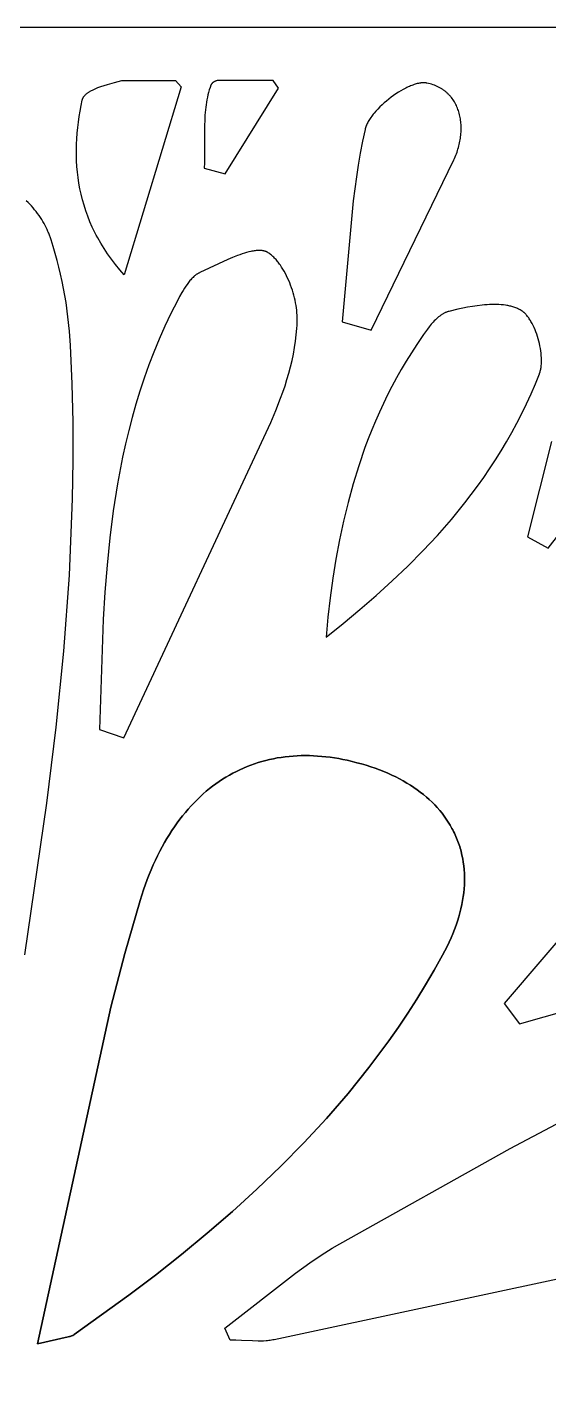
# Model space of a CAD drawing. Header units: millimetres. Extents: x 676 to 2676, y 767 to 1767.
# Drawn here: x 1607 to 1804, y 1253 to 1767 of the extents above; entities that cross this region are included whole.
import ezdxf

# ---------------------------------------------------------------- set-up
doc = ezdxf.new("R2010")
doc.units = ezdxf.units.MM
doc.layers.add('Layer 1', color=7, linetype='Continuous')

msp = doc.modelspace()

# ---------------------------------------------------------------- linework, layer by layer
at = {"layer": 'Layer 1'}
for points in [[(675.98, 767.35), (2675.98, 767.35), (2675.98, 1767.35), (675.98, 1767.35)], [(1663.11, 1747.35), (1665.23, 1744.98), (1643.85, 1674.18), (1642.13, 1676.12), (1640.52, 1678.08), (1639, 1680.06), (1637.57, 1682.04), (1636.24, 1684.04), (1635, 1686.05), (1633.85, 1688.07), (1633.31, 1689.08), (1632.78, 1690.09), (1632.28, 1691.11), (1631.8, 1692.13), (1630.9, 1694.18), (1630.08, 1696.23), (1629.34, 1698.29), (1628.68, 1700.36), (1628.09, 1702.43), (1627.57, 1704.51), (1627.13, 1706.59), (1626.75, 1708.68), (1626.44, 1710.77), (1626.2, 1712.86), (1626.02, 1714.95), (1625.89, 1717.05), (1625.83, 1719.14), (1625.83, 1721.24), (1625.88, 1723.33), (1625.98, 1725.43), (1626.13, 1727.52), (1626.33, 1729.61), (1626.58, 1731.69), (1626.88, 1733.77), (1627.21, 1735.85), (1627.59, 1737.92), (1628.01, 1739.99), (1628.03, 1740.06), (1628.05, 1740.14), (1628.07, 1740.22), (1628.09, 1740.3), (1628.12, 1740.37), (1628.15, 1740.45), (1628.18, 1740.52), (1628.21, 1740.6), (1628.24, 1740.67), (1628.28, 1740.75), (1628.32, 1740.82), (1628.36, 1740.9), (1628.4, 1740.97), (1628.45, 1741.04), (1628.49, 1741.11), (1628.54, 1741.19), (1628.59, 1741.26), (1628.64, 1741.33), (1628.7, 1741.4), (1628.75, 1741.47), (1628.81, 1741.54), (1628.87, 1741.61), (1629, 1741.75), (1629.13, 1741.88), (1629.27, 1742.02), (1629.41, 1742.15), (1629.57, 1742.28), (1629.73, 1742.41), (1629.89, 1742.54), (1630.07, 1742.67), (1630.25, 1742.8), (1630.43, 1742.92), (1630.63, 1743.04), (1630.82, 1743.17), (1631.03, 1743.29), (1631.46, 1743.52), (1631.91, 1743.76), (1632.38, 1743.99), (1632.87, 1744.21), (1633.38, 1744.43), (1633.91, 1744.65), (1635.03, 1745.07), (1636.22, 1745.47), (1637.46, 1745.87), (1640.09, 1746.62), (1642.86, 1747.35)], [(1678.77, 1747.35), (1678.55, 1747.27), (1678.33, 1747.18), (1678.13, 1747.09), (1677.93, 1747), (1677.84, 1746.95), (1677.75, 1746.9), (1677.66, 1746.85), (1677.58, 1746.8), (1677.49, 1746.75), (1677.41, 1746.7), (1677.33, 1746.64), (1677.26, 1746.59), (1677.18, 1746.53), (1677.11, 1746.48), (1677.05, 1746.42), (1676.98, 1746.36), (1676.92, 1746.3), (1676.86, 1746.24), (1676.8, 1746.18), (1676.78, 1746.15), (1676.75, 1746.11), (1676.72, 1746.08), (1676.7, 1746.05), (1676.68, 1746.02), (1676.65, 1745.98), (1676.63, 1745.95), (1676.61, 1745.92), (1676.59, 1745.88), (1676.57, 1745.85), (1676.55, 1745.82), (1676.53, 1745.78), (1676.51, 1745.75), (1676.49, 1745.71), (1676.48, 1745.68), (1676.46, 1745.64), (1676.44, 1745.6), (1676.43, 1745.57), (1676.11, 1744.68), (1675.82, 1743.79), (1675.56, 1742.88), (1675.32, 1741.97), (1675.11, 1741.04), (1674.92, 1740.11), (1674.76, 1739.17), (1674.61, 1738.22), (1674.48, 1737.26), (1674.37, 1736.3), (1674.21, 1734.35), (1674.1, 1732.38), (1674.03, 1730.4), (1674, 1716.34), (1673.93, 1714.35), (1681.87, 1712.18), (1701.83, 1744.46), (1699.92, 1747.35)], [(1736.74, 1653.39), (1767.94, 1717.44), (1768.19, 1718.02), (1768.43, 1718.6), (1768.66, 1719.18), (1768.88, 1719.76), (1769.09, 1720.35), (1769.28, 1720.93), (1769.46, 1721.52), (1769.63, 1722.1), (1769.79, 1722.69), (1769.93, 1723.27), (1770.06, 1723.86), (1770.18, 1724.44), (1770.28, 1725.02), (1770.37, 1725.6), (1770.45, 1726.18), (1770.52, 1726.76), (1770.57, 1727.34), (1770.61, 1727.91), (1770.64, 1728.48), (1770.65, 1729.04), (1770.66, 1729.61), (1770.64, 1730.17), (1770.62, 1730.72), (1770.58, 1731.27), (1770.53, 1731.82), (1770.46, 1732.36), (1770.39, 1732.9), (1770.29, 1733.43), (1770.19, 1733.95), (1770.07, 1734.47), (1769.94, 1734.98), (1769.79, 1735.49), (1769.64, 1735.99), (1769.46, 1736.48), (1769.28, 1736.96), (1769.08, 1737.44), (1768.87, 1737.9), (1768.64, 1738.36), (1768.4, 1738.81), (1768.14, 1739.25), (1767.87, 1739.69), (1767.59, 1740.11), (1767.3, 1740.52), (1766.98, 1740.92), (1766.66, 1741.31), (1766.49, 1741.51), (1766.32, 1741.69), (1766.15, 1741.88), (1765.97, 1742.06), (1765.79, 1742.24), (1765.6, 1742.42), (1765.41, 1742.6), (1765.22, 1742.77), (1765.03, 1742.94), (1764.83, 1743.1), (1764.62, 1743.27), (1764.42, 1743.43), (1764.21, 1743.58), (1763.99, 1743.74), (1763.78, 1743.89), (1763.56, 1744.03), (1763.33, 1744.18), (1763.1, 1744.32), (1762.87, 1744.45), (1762.64, 1744.59), (1762.4, 1744.72), (1762.15, 1744.84), (1761.66, 1745.08), (1761.15, 1745.31), (1760.62, 1745.53), (1760.08, 1745.72), (1759.53, 1745.91), (1758.96, 1746.08), (1758.38, 1746.23), (1757.78, 1746.36), (1757.62, 1746.39), (1757.46, 1746.42), (1757.3, 1746.44), (1757.13, 1746.46), (1756.97, 1746.47), (1756.8, 1746.48), (1756.62, 1746.48), (1756.45, 1746.48), (1756.27, 1746.48), (1756.09, 1746.47), (1755.9, 1746.45), (1755.72, 1746.44), (1755.53, 1746.42), (1755.34, 1746.39), (1755.15, 1746.36), (1754.95, 1746.33), (1754.55, 1746.25), (1754.15, 1746.16), (1753.74, 1746.05), (1753.32, 1745.92), (1752.9, 1745.79), (1752.47, 1745.64), (1752.03, 1745.47), (1751.59, 1745.3), (1751.15, 1745.11), (1750.7, 1744.91), (1750.25, 1744.69), (1749.79, 1744.47), (1748.88, 1743.99), (1747.95, 1743.46), (1747.03, 1742.9), (1746.11, 1742.31), (1745.2, 1741.68), (1744.29, 1741.02), (1743.4, 1740.33), (1742.53, 1739.62), (1741.68, 1738.89), (1740.86, 1738.15), (1740.07, 1737.39), (1739.31, 1736.61), (1738.59, 1735.83), (1737.91, 1735.04), (1737.58, 1734.65), (1737.27, 1734.25), (1736.98, 1733.86), (1736.69, 1733.46), (1736.42, 1733.07), (1736.16, 1732.67), (1735.92, 1732.28), (1735.69, 1731.89), (1735.48, 1731.5), (1735.28, 1731.12), (1735.1, 1730.74), (1734.94, 1730.36), (1734.86, 1730.17), (1734.79, 1729.98), (1734.72, 1729.8), (1734.66, 1729.61), (1734.61, 1729.43), (1734.55, 1729.25), (1734.51, 1729.07), (1734.46, 1728.89), (1733.51, 1724.45), (1732.66, 1719.99), (1731.9, 1715.52), (1731.22, 1711.02), (1730.05, 1701.99), (1725.81, 1656.45)], [(1643.69, 1499.93), (1698.98, 1618.61), (1700.91, 1623.11), (1702.7, 1627.71), (1703.54, 1630.05), (1704.34, 1632.4), (1705.08, 1634.77), (1705.77, 1637.16), (1706.41, 1639.55), (1706.99, 1641.95), (1707.5, 1644.36), (1707.94, 1646.77), (1708.31, 1649.18), (1708.6, 1651.59), (1708.82, 1653.99), (1708.89, 1655.19), (1708.95, 1656.38), (1708.96, 1657.23), (1708.95, 1658.11), (1708.91, 1659), (1708.84, 1659.9), (1708.75, 1660.82), (1708.63, 1661.75), (1708.48, 1662.69), (1708.31, 1663.64), (1708.12, 1664.59), (1707.9, 1665.54), (1707.66, 1666.49), (1707.39, 1667.44), (1707.1, 1668.39), (1706.79, 1669.33), (1706.46, 1670.26), (1706.11, 1671.18), (1705.73, 1672.08), (1705.34, 1672.97), (1704.93, 1673.84), (1704.49, 1674.69), (1704.04, 1675.52), (1703.57, 1676.33), (1703.08, 1677.11), (1702.58, 1677.85), (1702.32, 1678.22), (1702.06, 1678.57), (1701.79, 1678.92), (1701.52, 1679.25), (1701.24, 1679.58), (1700.97, 1679.9), (1700.68, 1680.21), (1700.4, 1680.51), (1700.11, 1680.8), (1699.81, 1681.08), (1699.52, 1681.35), (1699.22, 1681.61), (1698.91, 1681.85), (1698.6, 1682.09), (1698.29, 1682.31), (1697.98, 1682.52), (1697.86, 1682.6), (1697.74, 1682.67), (1697.62, 1682.73), (1697.49, 1682.8), (1697.36, 1682.86), (1697.23, 1682.91), (1697.1, 1682.96), (1696.96, 1683.01), (1696.83, 1683.06), (1696.69, 1683.1), (1696.54, 1683.14), (1696.4, 1683.18), (1696.25, 1683.21), (1696.1, 1683.24), (1695.95, 1683.26), (1695.79, 1683.29), (1695.64, 1683.3), (1695.48, 1683.32), (1695.32, 1683.34), (1695.15, 1683.35), (1694.99, 1683.35), (1694.82, 1683.36), (1694.48, 1683.36), (1694.14, 1683.35), (1693.78, 1683.33), (1693.42, 1683.29), (1693.05, 1683.25), (1692.67, 1683.2), (1692.29, 1683.14), (1691.9, 1683.07), (1691.51, 1682.99), (1690.71, 1682.8), (1689.88, 1682.58), (1689.04, 1682.33), (1688.18, 1682.05), (1687.3, 1681.75), (1686.42, 1681.42), (1684.62, 1680.71), (1682.8, 1679.93), (1672.28, 1675.04), (1672.11, 1674.95), (1671.94, 1674.87), (1671.77, 1674.78), (1671.61, 1674.68), (1671.44, 1674.58), (1671.28, 1674.48), (1671.11, 1674.37), (1670.95, 1674.26), (1670.79, 1674.15), (1670.63, 1674.03), (1670.47, 1673.9), (1670.32, 1673.78), (1670.16, 1673.65), (1670.01, 1673.51), (1669.71, 1673.23), (1669.41, 1672.94), (1669.12, 1672.64), (1668.83, 1672.32), (1668.55, 1672), (1668.27, 1671.66), (1668, 1671.32), (1667.73, 1670.97), (1667.47, 1670.6), (1666.96, 1669.86), (1666.46, 1669.1), (1665.99, 1668.33), (1665.53, 1667.54), (1664.66, 1665.97), (1663.85, 1664.43), (1661.42, 1659.64), (1659.14, 1654.82), (1657, 1649.99), (1654.99, 1645.12), (1653.11, 1640.24), (1651.36, 1635.33), (1649.72, 1630.41), (1648.21, 1625.47), (1646.8, 1620.5), (1645.5, 1615.52), (1644.3, 1610.53), (1643.2, 1605.51), (1641.27, 1595.44), (1639.68, 1585.31), (1638.38, 1575.13), (1637.34, 1564.91), (1636.53, 1554.66), (1635.9, 1544.37), (1634.5, 1503.03)], [(1719.78, 1537.83), (1726.23, 1542.95), (1732.54, 1548.17), (1738.71, 1553.5), (1744.72, 1558.95), (1750.57, 1564.52), (1756.23, 1570.24), (1761.7, 1576.1), (1766.96, 1582.11), (1769.51, 1585.18), (1772, 1588.29), (1774.43, 1591.45), (1776.81, 1594.65), (1779.13, 1597.89), (1781.38, 1601.19), (1783.57, 1604.53), (1785.69, 1607.92), (1787.75, 1611.36), (1789.73, 1614.85), (1791.65, 1618.4), (1793.49, 1622), (1795.27, 1625.66), (1796.96, 1629.37), (1798.58, 1633.14), (1800.13, 1636.97), (1800.18, 1637.12), (1800.24, 1637.28), (1800.29, 1637.44), (1800.34, 1637.6), (1800.44, 1637.93), (1800.52, 1638.27), (1800.6, 1638.62), (1800.67, 1638.98), (1800.73, 1639.35), (1800.78, 1639.72), (1800.82, 1640.1), (1800.85, 1640.5), (1800.87, 1640.89), (1800.89, 1641.3), (1800.9, 1641.71), (1800.9, 1642.12), (1800.89, 1642.54), (1800.87, 1642.97), (1800.82, 1643.83), (1800.73, 1644.71), (1800.62, 1645.6), (1800.48, 1646.5), (1800.31, 1647.4), (1800.11, 1648.3), (1799.89, 1649.2), (1799.65, 1650.09), (1799.38, 1650.97), (1799.09, 1651.84), (1798.78, 1652.7), (1798.45, 1653.53), (1798.1, 1654.34), (1797.73, 1655.13), (1797.34, 1655.88), (1797.14, 1656.25), (1796.94, 1656.6), (1796.73, 1656.95), (1796.52, 1657.29), (1796.31, 1657.62), (1796.09, 1657.93), (1795.87, 1658.24), (1795.64, 1658.54), (1795.41, 1658.82), (1795.18, 1659.09), (1794.95, 1659.35), (1794.71, 1659.6), (1794.47, 1659.83), (1794.35, 1659.94), (1794.23, 1660.05), (1794.1, 1660.15), (1793.98, 1660.25), (1793.86, 1660.35), (1793.73, 1660.44), (1793.61, 1660.53), (1793.48, 1660.62), (1793.36, 1660.7), (1793.23, 1660.78), (1792.91, 1660.96), (1792.59, 1661.14), (1792.25, 1661.31), (1791.91, 1661.46), (1791.57, 1661.61), (1791.21, 1661.75), (1790.86, 1661.89), (1790.49, 1662.01), (1790.12, 1662.13), (1789.74, 1662.24), (1789.36, 1662.34), (1788.98, 1662.43), (1788.58, 1662.52), (1788.19, 1662.6), (1787.79, 1662.67), (1787.38, 1662.74), (1786.56, 1662.85), (1785.72, 1662.93), (1784.86, 1662.99), (1783.99, 1663.02), (1783.11, 1663.04), (1782.22, 1663.03), (1781.32, 1662.99), (1780.41, 1662.94), (1779.5, 1662.88), (1778.58, 1662.79), (1776.74, 1662.57), (1774.89, 1662.3), (1773.05, 1661.98), (1771.23, 1661.62), (1769.45, 1661.24), (1766.02, 1660.42), (1765.79, 1660.36), (1765.57, 1660.29), (1765.35, 1660.21), (1765.13, 1660.13), (1764.91, 1660.04), (1764.69, 1659.95), (1764.47, 1659.84), (1764.26, 1659.73), (1764.04, 1659.62), (1763.83, 1659.5), (1763.62, 1659.37), (1763.4, 1659.23), (1763.19, 1659.1), (1762.98, 1658.95), (1762.77, 1658.8), (1762.57, 1658.64), (1762.36, 1658.48), (1762.16, 1658.32), (1761.75, 1657.97), (1761.35, 1657.6), (1760.95, 1657.22), (1760.55, 1656.82), (1760.17, 1656.41), (1759.78, 1655.99), (1759.4, 1655.55), (1758.66, 1654.65), (1757.93, 1653.71), (1757.22, 1652.75), (1756.53, 1651.78), (1753.96, 1647.96), (1751.94, 1644.86), (1750, 1641.73), (1748.13, 1638.57), (1746.33, 1635.4), (1744.61, 1632.19), (1742.95, 1628.96), (1741.37, 1625.71), (1739.85, 1622.44), (1738.4, 1619.14), (1737.01, 1615.82), (1735.69, 1612.48), (1734.43, 1609.12), (1732.08, 1602.32), (1729.97, 1595.45), (1728.06, 1588.5), (1726.37, 1581.46), (1724.86, 1574.36), (1723.53, 1567.18), (1722.37, 1559.94), (1721.37, 1552.63), (1720.51, 1545.26)], [(1611.15, 1271.76), (1638.81, 1398.51), (1644.04, 1418.68), (1649.78, 1438.63), (1651.08, 1442.66), (1652.48, 1446.53), (1653.21, 1448.4), (1653.96, 1450.24), (1654.74, 1452.03), (1655.55, 1453.79), (1656.37, 1455.51), (1657.22, 1457.19), (1658.08, 1458.82), (1658.97, 1460.42), (1659.88, 1461.98), (1660.81, 1463.51), (1661.77, 1464.99), (1662.74, 1466.43), (1663.73, 1467.84), (1664.74, 1469.2), (1665.78, 1470.53), (1666.83, 1471.82), (1667.9, 1473.07), (1668.98, 1474.28), (1670.09, 1475.45), (1671.22, 1476.59), (1672.36, 1477.69), (1673.52, 1478.75), (1674.7, 1479.77), (1675.89, 1480.75), (1677.1, 1481.69), (1678.33, 1482.6), (1679.57, 1483.47), (1680.83, 1484.3), (1682.11, 1485.09), (1683.4, 1485.85), (1684.7, 1486.57), (1686.02, 1487.25), (1687.35, 1487.89), (1688.7, 1488.5), (1690.06, 1489.07), (1691.44, 1489.6), (1692.83, 1490.1), (1694.23, 1490.56), (1695.64, 1490.98), (1697.07, 1491.36), (1698.51, 1491.71), (1699.96, 1492.02), (1701.42, 1492.29), (1702.9, 1492.53), (1704.38, 1492.73), (1705.87, 1492.9), (1707.38, 1493.02), (1708.89, 1493.11), (1710.42, 1493.17), (1711.95, 1493.19), (1713.5, 1493.17), (1715.05, 1493.12), (1716.61, 1493.03), (1718.18, 1492.91), (1719.76, 1492.75), (1721.35, 1492.55), (1722.94, 1492.32), (1724.54, 1492.05), (1726.15, 1491.75), (1727.76, 1491.41), (1729.61, 1490.98), (1731.42, 1490.53), (1733.19, 1490.04), (1734.92, 1489.53), (1736.62, 1488.99), (1738.28, 1488.41), (1739.91, 1487.81), (1741.5, 1487.19), (1743.05, 1486.53), (1744.56, 1485.85), (1746.04, 1485.14), (1747.47, 1484.4), (1748.87, 1483.64), (1750.23, 1482.85), (1751.55, 1482.03), (1752.83, 1481.19), (1754.08, 1480.33), (1755.28, 1479.44), (1756.44, 1478.52), (1757.56, 1477.59), (1758.65, 1476.63), (1759.69, 1475.64), (1760.69, 1474.64), (1761.65, 1473.61), (1762.57, 1472.55), (1763.44, 1471.48), (1764.28, 1470.39), (1765.07, 1469.27), (1765.82, 1468.14), (1766.53, 1466.98), (1767.2, 1465.8), (1767.51, 1465.21), (1767.82, 1464.61), (1768.12, 1464), (1768.4, 1463.39), (1768.67, 1462.77), (1768.94, 1462.16), (1769.19, 1461.53), (1769.43, 1460.9), (1769.66, 1460.27), (1769.88, 1459.63), (1770.09, 1458.99), (1770.28, 1458.34), (1770.47, 1457.69), (1770.64, 1457.03), (1770.96, 1455.71), (1771.23, 1454.37), (1771.45, 1453.01), (1771.64, 1451.64), (1771.77, 1450.25), (1771.86, 1448.84), (1771.9, 1447.42), (1771.9, 1445.98), (1771.85, 1444.53), (1771.75, 1443.07), (1771.61, 1441.59), (1771.42, 1440.1), (1771.18, 1438.6), (1770.9, 1437.08), (1770.56, 1435.55), (1770.18, 1434.01), (1769.75, 1432.46), (1769.27, 1430.89), (1768.75, 1429.32), (1768.17, 1427.73), (1767.54, 1426.13), (1766.87, 1424.53), (1766.14, 1422.91), (1765.37, 1421.28), (1764.54, 1419.65), (1763.67, 1418.01), (1760.53, 1412.42), (1757.29, 1406.92), (1753.96, 1401.51), (1750.53, 1396.19), (1747.01, 1390.96), (1743.39, 1385.81), (1739.69, 1380.75), (1735.9, 1375.77), (1732.03, 1370.87), (1728.07, 1366.04), (1719.93, 1356.61), (1711.48, 1347.47), (1702.75, 1338.59), (1693.77, 1329.96), (1684.53, 1321.57), (1675.07, 1313.4), (1665.41, 1305.43), (1655.55, 1297.64), (1645.52, 1290.03), (1625.03, 1275.24), (1624.96, 1275.19), (1624.89, 1275.15), (1624.83, 1275.1), (1624.75, 1275.06), (1624.68, 1275.02), (1624.61, 1274.98), (1624.53, 1274.94), (1624.45, 1274.91), (1624.37, 1274.87), (1624.28, 1274.83), (1624.11, 1274.76), (1623.92, 1274.7), (1623.71, 1274.63), (1623.49, 1274.56), (1623.26, 1274.5), (1622.73, 1274.36)], [(1611.15, 1271.76), (1622.73, 1274.36), (1623.26, 1274.5), (1623.49, 1274.56), (1623.71, 1274.63), (1623.92, 1274.7), (1624.11, 1274.76), (1624.28, 1274.83), (1624.37, 1274.87), (1624.45, 1274.91), (1624.53, 1274.94), (1624.61, 1274.98), (1624.68, 1275.02), (1624.75, 1275.06), (1624.83, 1275.1), (1624.89, 1275.15), (1624.96, 1275.19), (1625.03, 1275.24), (1645.52, 1290.03), (1655.55, 1297.64), (1665.41, 1305.43), (1675.07, 1313.4), (1684.53, 1321.57), (1693.77, 1329.96), (1702.75, 1338.59), (1711.48, 1347.47), (1719.93, 1356.61), (1728.07, 1366.04), (1732.03, 1370.87), (1735.9, 1375.77), (1739.69, 1380.75), (1743.39, 1385.81), (1747.01, 1390.96), (1750.53, 1396.19), (1753.96, 1401.51), (1757.29, 1406.92), (1760.53, 1412.42), (1763.67, 1418.01), (1764.54, 1419.65), (1765.37, 1421.28), (1766.14, 1422.91), (1766.87, 1424.53), (1767.54, 1426.13), (1768.17, 1427.73), (1768.75, 1429.32), (1769.27, 1430.89), (1769.75, 1432.46), (1770.18, 1434.01), (1770.56, 1435.55), (1770.9, 1437.08), (1771.18, 1438.6), (1771.42, 1440.1), (1771.61, 1441.59), (1771.75, 1443.07), (1771.85, 1444.53), (1771.9, 1445.98), (1771.9, 1447.42), (1771.86, 1448.84), (1771.77, 1450.25), (1771.64, 1451.64), (1771.45, 1453.01), (1771.23, 1454.37), (1770.96, 1455.71), (1770.64, 1457.03), (1770.47, 1457.69), (1770.28, 1458.34), (1770.09, 1458.99), (1769.88, 1459.63), (1769.66, 1460.27), (1769.43, 1460.9), (1769.19, 1461.53), (1768.94, 1462.16), (1768.67, 1462.77), (1768.4, 1463.39), (1768.12, 1464), (1767.82, 1464.61), (1767.51, 1465.21), (1767.2, 1465.8), (1766.53, 1466.98), (1765.82, 1468.14), (1765.07, 1469.27), (1764.28, 1470.39), (1763.44, 1471.48), (1762.57, 1472.55), (1761.65, 1473.61), (1760.69, 1474.64), (1759.69, 1475.64), (1758.65, 1476.63), (1757.56, 1477.59), (1756.44, 1478.52), (1755.28, 1479.44), (1754.08, 1480.33), (1752.83, 1481.19), (1751.55, 1482.03), (1750.23, 1482.85), (1748.87, 1483.64), (1747.47, 1484.4), (1746.04, 1485.14), (1744.56, 1485.85), (1743.05, 1486.53), (1741.5, 1487.19), (1739.91, 1487.81), (1738.28, 1488.41), (1736.62, 1488.99), (1734.92, 1489.53), (1733.19, 1490.04), (1731.42, 1490.53), (1729.61, 1490.98), (1727.76, 1491.41), (1726.15, 1491.75), (1724.54, 1492.05), (1722.94, 1492.32), (1721.35, 1492.55), (1719.76, 1492.75), (1718.18, 1492.91), (1716.61, 1493.03), (1715.05, 1493.12), (1713.5, 1493.17), (1711.95, 1493.19), (1710.42, 1493.17), (1708.89, 1493.11), (1707.38, 1493.02), (1705.87, 1492.9), (1704.38, 1492.73), (1702.9, 1492.53), (1701.42, 1492.29), (1699.96, 1492.02), (1698.51, 1491.71), (1697.07, 1491.36), (1695.64, 1490.98), (1694.23, 1490.56), (1692.83, 1490.1), (1691.44, 1489.6), (1690.06, 1489.07), (1688.7, 1488.5), (1687.35, 1487.89), (1686.02, 1487.25), (1684.7, 1486.57), (1683.4, 1485.85), (1682.11, 1485.09), (1680.83, 1484.3), (1679.57, 1483.47), (1678.33, 1482.6), (1677.1, 1481.69), (1675.89, 1480.75), (1674.7, 1479.77), (1673.52, 1478.75), (1672.36, 1477.69), (1671.22, 1476.59), (1670.09, 1475.45), (1668.98, 1474.28), (1667.9, 1473.07), (1666.83, 1471.82), (1665.78, 1470.53), (1664.74, 1469.2), (1663.73, 1467.84), (1662.74, 1466.43), (1661.77, 1464.99), (1660.81, 1463.51), (1659.88, 1461.98), (1658.97, 1460.42), (1658.08, 1458.82), (1657.22, 1457.19), (1656.37, 1455.51), (1655.55, 1453.79), (1654.74, 1452.03), (1653.96, 1450.24), (1653.21, 1448.4), (1652.48, 1446.53), (1651.08, 1442.66), (1649.78, 1438.63), (1644.04, 1418.68), (1638.81, 1398.51)]]:
    msp.add_lwpolyline(points, close=True, dxfattribs=at)
for points in [[(1606.34, 1418.24), (1614.64, 1475.29), (1618.15, 1503.86), (1621.04, 1532.48), (1623.17, 1561.15), (1624.4, 1589.89), (1624.63, 1604.29), (1624.59, 1618.7), (1624.25, 1633.14), (1623.59, 1647.6), (1623.2, 1652.96), (1622.64, 1658.34), (1621.91, 1663.71), (1620.99, 1669.06), (1620.46, 1671.73), (1619.88, 1674.37), (1619.25, 1677.01), (1618.58, 1679.62), (1617.85, 1682.22), (1617.08, 1684.79), (1616.25, 1687.33), (1615.37, 1689.85), (1615.24, 1690.2), (1615.1, 1690.55), (1614.95, 1690.91), (1614.8, 1691.27), (1614.45, 1692), (1614.07, 1692.74), (1613.66, 1693.48), (1613.22, 1694.23), (1612.76, 1694.99), (1612.26, 1695.74), (1611.74, 1696.49), (1611.2, 1697.24), (1610.64, 1697.97), (1610.06, 1698.7), (1609.47, 1699.42), (1608.86, 1700.11), (1608.23, 1700.8), (1607.6, 1701.46), (1606.96, 1702.09)], [(1804.66, 1611.49), (1795.64, 1575.49), (1803.39, 1571.23), (1844.6, 1624.02)], [(1845.78, 1468.74), (1786.88, 1399.83), (1792.66, 1392.17), (1839.05, 1405.33)], [(1822.73, 1299.48), (1700.31, 1273.31), (1699.81, 1273.21), (1699.31, 1273.13), (1698.81, 1273.05), (1698.3, 1272.98), (1697.8, 1272.93), (1697.29, 1272.88), (1696.26, 1272.81), (1695.23, 1272.78), (1694.19, 1272.77), (1692.11, 1272.82), (1687.91, 1273.03), (1685.81, 1273.12), (1684.76, 1273.15), (1683.72, 1273.16), (1681.69, 1277.65), (1708.28, 1298.34), (1713.71, 1302.27), (1716.47, 1304.16), (1719.27, 1305.99), (1722.1, 1307.75), (1724.98, 1309.44), (1789.16, 1345.3), (1821.63, 1362.51)]]:
    msp.add_lwpolyline(points, dxfattribs=at)

doc.saveas('drawing.dxf')
